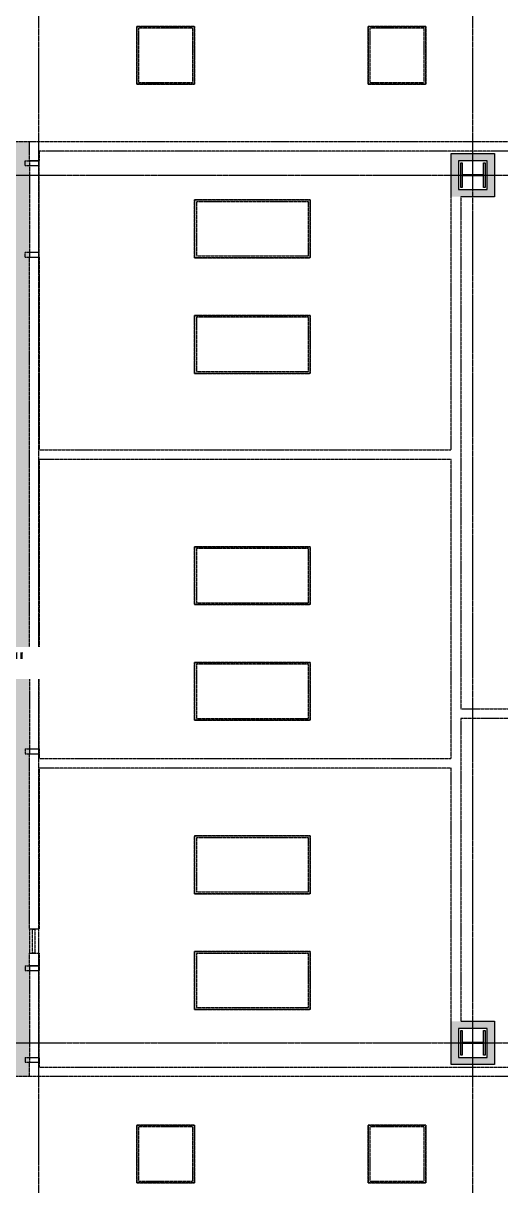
# Model space of a CAD drawing. Header units: inches. Extents: x -1263 to 2214, y -160 to 2229.
# Drawn here: x -964.2 to -766, y 1190.9 to 1673.4 of the extents above; entities that cross this region are included whole.
import ezdxf

# ---------------------------------------------------------------- set-up
doc = ezdxf.new("R2010")
doc.units = ezdxf.units.IN
doc.header["$MEASUREMENT"] = 0
doc.linetypes.add('Demolished', pattern=[0.1875, 0.125, -0.06249999999999999])
doc.linetypes.add('Grid Line 1_2_', pattern=[0.8749999999999999, 0.4999999999999999, -0.125, 0.125, -0.125])
for name, color, linetype, lineweight in [('A-CLNG', 13, 'Continuous', 13), ('A-CLNG-PATT', 13, 'Continuous', 13), ('A-DETL-GENF', 92, 'Continuous', 9), ('A-DOOR', 31, 'Demolished', 9), ('A-DOOR-FRAM', 31, 'Demolished', 20), ('A-GLAZ-CURT', 52, 'Demolished', 9), ('A-WALL', 113, 'Demolished', 9), ('A-WALL-PATT', 111, 'Continuous', 13), ('E-LITE-EQPM', 33, 'Demolished', 9), ('G-ANNO-DIMS', 111, 'Continuous', 9), ('I-WALL', 2, 'Continuous', 13), ('S-COLS', 52, 'Continuous', 13), ('S-GRID', 1, 'Continuous', 9)]:
    doc.layers.add(name, color=color, linetype=linetype, lineweight=lineweight)
doc.styles.add('Arial', font='arial.ttf', dxfattribs={"height": 8.85179640718563})

# ---------------------------------------------------------------- blocks, each defined once
blk = doc.blocks.new('HP-Bearing Pile-Column - HP10X57-4885479-6TH FLOOR RCP DEMO')
at = {"layer": 'S-COLS', "lineweight": 9}
blk.add_hatch(color=7, dxfattribs=at).paths.add_polyline_path([(-5.099999999997407, -4.43499999999912), (-5.099999999997407, -4.999999999999118), (5.100000000002693, -4.999999999999118), (5.100000000002693, -4.43499999999912), (0.2825000000027273, -4.43499999999912), (0.2825000000021304, 4.435000000000826), (5.100000000002608, 4.435000000000826), (5.100000000002608, 5.000000000000909), (-5.099999999997492, 5.000000000000909), (-5.099999999997492, 4.435000000000826), (-0.2824999999974409, 4.435000000000826), (-0.2824999999973556, -4.43499999999912), (-4.472708484367756, -4.43499999999912)], flags=0)
at = {"layer": 'S-COLS', "color": 8, "lineweight": 20}
for p, q in [((-5.100000000000005, 5.000000000000001), (5.099999999999993, 5.000000000000001)), ((-5.100000000000005, 4.435000000000001), (-5.100000000000005, 5.000000000000001)), ((5.099999999999993, 5.000000000000001), (5.099999999999993, 4.435000000000001)), ((-0.2825000000000061, 4.435000000000001), (-5.100000000000005, 4.435000000000001)), ((-0.2825000000000061, -4.434999999999997), (-0.2825000000000061, 4.435)), ((5.099999999999993, 4.435000000000001), (0.2824999999999941, 4.435000000000001)), ((0.2824999999999941, 4.435000000000001), (0.2824999999999941, -4.434999999999996)), ((-5.100000000000005, -4.999999999999996), (-5.100000000000005, -4.434999999999997)), ((-5.100000000000005, -4.434999999999997), (-0.2825000000000061, -4.434999999999997)), ((0.2824999999999941, -4.434999999999997), (5.099999999999993, -4.434999999999997)), ((5.099999999999993, -4.434999999999997), (5.099999999999993, -4.999999999999996)), ((5.099999999999993, -4.999999999999996), (-5.100000000000005, -4.999999999999996))]:
    blk.add_line(p, q, dxfattribs=at)
blk = doc.blocks.new('Single Flush - OTJ_SOLIDFLUSH_ALUM-4837941-6TH FLOOR RCP DEMO')
at = {"layer": 'A-DOOR-FRAM', "color": 250}
for p, q in [((-20.00000000000034, 3.75), (-20.00000000000034, -1.999999999999999)), ((-20.00000000000034, 3.75), (-18.00000000000034, 3.75)), ((-18.00000000000034, 3.75), (-18.00000000000034, -1.999999999999999)), ((18.00000399999976, 3.75), (18.00000399999976, -1.999999999999999)), ((18.00000399999976, 3.75), (20.00000399999975, 3.75)), ((20.00000399999975, 3.75), (20.00000399999975, -1.999999999999999)), ((-20.00000000000034, -1.999999999999999), (-18.00000000000034, -1.999999999999999)), ((18.00000399999976, -1.999999999999999), (20.00000399999975, -1.999999999999999))]:
    blk.add_line(p, q, dxfattribs=at)
blk = doc.blocks.new('Single Flush - OTJ_SOLIDFLUSH_ALUM-4837881-6TH FLOOR RCP DEMO')
at = {"layer": 'A-DOOR-FRAM', "color": 250}
for p, q in [((-20.00000000000034, -3.75), (-20.00000000000034, 1.999999999999999)), ((-20.00000000000034, 1.999999999999999), (-18.00000000000034, 1.999999999999999)), ((-18.00000000000034, -3.75), (-18.00000000000034, 1.999999999999999)), ((18.00000399999976, -3.75), (18.00000399999976, 1.999999999999999)), ((18.00000399999976, 1.999999999999999), (20.00000399999975, 1.999999999999999)), ((20.00000399999975, -3.75), (20.00000399999975, 1.999999999999999)), ((-20.00000000000034, -3.75), (-18.00000000000034, -3.75)), ((18.00000399999976, -3.75), (20.00000399999975, -3.75))]:
    blk.add_line(p, q, dxfattribs=at)
blk = doc.blocks.new('FAR22_CH - FAR22_CH-4992025-6TH FLOOR RCP DEMO')
at = {"layer": 'A-DETL-GENF', "color": 7, "linetype": 'Demolished'}
for p, q in [((-4.163336342344337e-16, -3.463895836830488e-14), (24, -3.463895836830488e-14)), ((-4.163336342344337e-16, -23.99999999999985), (-4.163336342344337e-16, -3.463895836830488e-14)), ((0.7500000000000075, -0.7500000000000372), (0.7500000000000075, -23.24999999999986)), ((23.24999999999999, -0.7500000000000372), (0.7500000000000079, -0.7500000000000372)), ((23.24999999999999, -23.24999999999986), (23.24999999999999, -0.7500000000000372)), ((24, -3.463895836830488e-14), (24, -23.99999999999985)), ((23.99999999999998, -23.99999999999985), (0, -23.99999999999985)), ((0.750000000000001, -23.24999999999987), (23.24999999999998, -23.24999999999987))]:
    blk.add_line(p, q, dxfattribs=at)
blk = doc.blocks.new('FAR22_CH - FAR24_CH-5125636-6TH FLOOR RCP DEMO')
at = {"layer": 'A-DETL-GENF', "color": 7, "linetype": 'Demolished'}
for p, q in [((-4.163336342344337e-16, -3.463895836830488e-14), (47.99999999999998, -3.463895836830488e-14)), ((-4.163336342344337e-16, -23.99999999999985), (-4.163336342344337e-16, -3.463895836830488e-14)), ((0.7500000000000075, -0.7500000000000372), (0.7500000000000075, -23.24999999999986)), ((47.24999999999994, -0.7500000000000372), (0.7500000000000052, -0.7500000000000372)), ((47.24999999999994, -23.24999999999986), (47.24999999999994, -0.7500000000000372)), ((47.99999999999998, -3.463895836830488e-14), (47.99999999999998, -23.99999999999985)), ((47.99999999999998, -23.99999999999985), (0, -23.99999999999985)), ((0.7500000000000075, -23.24999999999986), (47.24999999999994, -23.24999999999986))]:
    blk.add_line(p, q, dxfattribs=at)
blk = doc.blocks.new('System Panel - Glazed-4866112-6TH FLOOR RCP DEMO')
at = {"layer": 'A-GLAZ-CURT', "color": 250, "lineweight": 20}
for p, q in [((-5.000000000000056, 0.7499999999999999), (-5.000000000000056, 1.750000000000113)), ((-5.000000000000056, 1.750000000000113), (5.000000000000056, 1.750000000000113)), ((5.000000000000056, 0.7499999999999999), (-5.000000000000056, 0.7499999999999999)), ((5.000000000000056, 1.750000000000113), (5.000000000000056, 0.7499999999999999))]:
    blk.add_line(p, q, dxfattribs=at)

msp = doc.modelspace()

# ---------------------------------------------------------------- hatches: boundary and pattern name
at = {"layer": 'A-CLNG-PATT', "linetype": 'Demolished'}
h = msp.add_hatch(dxfattribs=at)
h.set_pattern_fill('FP_1', color=10, style=0, pattern_type=2)
h.set_pattern_definition([(0, (0, 0), (15.36, 3.84), [1.267, -10.253, 1.267, -10.253, -61.44]), (0, (0, 0), (15.36, 3.84), [-23.04, 1.267, -21.773, 1.267, -10.253, -26.88]), (0, (0, 0), (15.36, 3.84), [-57.6, 1.267, -6.412999999999999, 1.267, -17.933]), (120, (5.76, 1.92), (-11.00553755053224, 11.38215020212898), [1.267, -10.253, 1.267, -10.253, -61.43999999999999]), (120, (5.76, 1.92), (-11.00553755053224, 11.38215020212898), [-23.04, 1.267, -21.773, 1.267, -10.253, -26.88]), (120, (5.76, 1.92), (-11.00553755053224, 11.38215020212898), [-57.59999999999999, 1.267, -6.412999999999998, 1.267, -17.933]), (240, (7.68, 9.6), (-4.354462449467752, -15.22215020212898), [1.267, -10.253, 1.267, -10.253, -61.44]), (240, (7.68, 9.6), (-4.354462449467752, -15.22215020212898), [-23.04, 1.267, -21.773, 1.267, -10.253, -26.88]), (240, (7.68, 9.6), (-4.354462449467752, -15.22215020212898), [-57.6, 1.267, -6.412999999999999, 1.267, -17.933])])
h.paths.add_polyline_path([(-987.8062886664518, 1236.16123480689), (-961.6351841398448, 1236.16123480689), (-961.6351841398448, 1624.306267439231), (-1021.704799803371, 1624.306267439231), (-1021.704799803371, 1236.16123480689), (-989.0742656127537, 1236.16123480689)], flags=0)
h.paths.add_polyline_path([(-991.6699919716078, 1282.109719549456), (-992.7052681520177, 1282.2460162443), (-993.6699919716077, 1282.645617934318), (-994.4984190963538, 1283.28129242471), (-995.1340935867455, 1284.109719549456), (-995.5336952767644, 1285.074443369046), (-995.6699919716086, 1286.109719549454), (-995.5336952767644, 1287.144995729865), (-995.1340935867458, 1288.109719549456), (-994.4984190963538, 1288.938146674202), (-993.6699919716084, 1289.573821164593), (-992.7052681520183, 1289.973422854612), (-991.6699919716082, 1290.109719549456), (-990.634715791198, 1289.973422854612), (-989.5647913066923, 1289.49309785525), (-988.8415648468615, 1288.938146674202), (-988.20589035647, 1288.109719549456), (-987.8062886664518, 1287.144995729867), (-987.6699919716085, 1286.109719549461), (-987.8062886664518, 1285.074443369043), (-988.20589035647, 1284.109719549456), (-988.8415648468615, 1283.28129242471), (-989.6699919716076, 1282.645617934318), (-990.634715791198, 1282.2460162443)], flags=0)
h.paths.add_polyline_path([(-991.6699919716082, 1354.109719549456), (-992.7052681520183, 1354.2460162443), (-993.6699919716084, 1354.645617934318), (-994.4984190963545, 1355.28129242471), (-995.1340935867458, 1356.109719549456), (-995.5336952767644, 1357.074443369046), (-995.6699919716079, 1358.109719549456), (-995.5336952767644, 1359.144995729866), (-995.1340935867462, 1360.109719549456), (-994.4984190963548, 1360.938146674202), (-993.6699919716085, 1361.573821164594), (-992.7052681520187, 1361.973422854612), (-991.6699919716082, 1362.109719549456), (-990.6347157911981, 1361.973422854612), (-989.6699919716083, 1361.573821164594), (-988.8415648468618, 1360.938146674202), (-988.2058903564704, 1360.109719549456), (-987.8062886664518, 1359.144995729866), (-987.6699919716085, 1358.109719549458), (-987.8062886664518, 1357.074443369045), (-988.20589035647, 1356.109719549456), (-988.8415648468615, 1355.28129242471), (-989.6699919716079, 1354.645617934318), (-990.634715791198, 1354.2460162443)], flags=0)
h.paths.add_polyline_path([(-991.6699919716082, 1426.109719549456), (-992.7052681520187, 1426.2460162443), (-993.6699919716085, 1426.645617934318), (-994.4984190963548, 1427.28129242471), (-995.1340935867462, 1428.109719549456), (-995.5336952767648, 1429.074443369046), (-995.6699919716086, 1430.109719549457), (-995.5297387614844, 1431.154547602716), (-995.1340935867462, 1432.109719549456), (-994.4984190963548, 1432.938146674202), (-993.6699919716085, 1433.573821164594), (-992.7052681520187, 1433.973422854612), (-991.6699919716085, 1434.109719549456), (-990.6347157911985, 1433.973422854612), (-989.6699919716086, 1433.573821164594), (-988.8415648468625, 1432.938146674202), (-988.2058903564707, 1432.109719549456), (-987.806288666452, 1431.144995729866), (-987.6699919716085, 1430.109719549456), (-987.8062886664518, 1429.074443369046), (-988.2058903564704, 1428.109719549456), (-988.8415648468618, 1427.28129242471), (-989.6699919716083, 1426.645617934318), (-990.6347157911981, 1426.2460162443)], flags=0)
h.paths.add_polyline_path([(-991.6699919716085, 1498.109719549454), (-992.7052681520187, 1498.2460162443), (-993.6699919716085, 1498.645617934318), (-994.4984190963548, 1499.28129242471), (-995.1340935867462, 1500.109719549456), (-995.5336952767648, 1501.074443369046), (-995.6699919716086, 1502.109719549456), (-995.5336952767648, 1503.144995729866), (-995.1340935867462, 1504.109719549456), (-994.4984190963548, 1504.938146674202), (-993.6699919716085, 1505.573821164594), (-992.7052681520187, 1505.973422854612), (-991.6699919716085, 1506.109719549456), (-990.6347157911985, 1505.973422854612), (-989.6699919716083, 1505.573821164594), (-988.8415648468625, 1504.938146674202), (-988.2058903564707, 1504.109719549456), (-987.806288666452, 1503.144995729866), (-987.6699919716085, 1502.109719549456), (-987.806288666452, 1501.074443369046), (-988.2058903564707, 1500.109719549456), (-988.8415648468625, 1499.28129242471), (-989.6699919716083, 1498.645617934318), (-990.6347157911985, 1498.2460162443)], flags=0)
h.paths.add_polyline_path([(-991.6699919716085, 1570.109719549459), (-992.7052681520187, 1570.246016244303), (-993.6699919716085, 1570.645617934322), (-994.4984190963548, 1571.281292424713), (-995.1340935867462, 1572.109719549459), (-995.5336952767648, 1573.074443369049), (-995.6699919716086, 1574.109719549459), (-995.5336952767648, 1575.14499572987), (-995.1340935867462, 1576.109719549459), (-994.4984190963548, 1576.938146674206), (-993.6699919716085, 1577.573821164597), (-992.7052681520183, 1577.973422854615), (-991.6699919716085, 1578.109719549459), (-990.634715791199, 1577.973422854615), (-989.6699919716086, 1577.573821164597), (-988.8415648468623, 1576.938146674206), (-988.2058903564707, 1576.109719549459), (-987.806288666452, 1575.144995729869), (-987.6699919716085, 1574.109719549459), (-987.806288666452, 1573.074443369049), (-988.2058903564707, 1572.109719549459), (-988.8415648468625, 1571.281292424713), (-989.6699919716083, 1570.645617934321), (-990.6347157911985, 1570.246016244303)], flags=0)
at = {"layer": 'A-WALL-PATT', "lineweight": 9}
for points in [[(-783.5865982080098, 1601.327297170932), (-783.5865982080098, 1619.327297170932), (-786.5865982080102, 1619.327297170932), (-786.5865982080102, 1601.327297170932)], [(-777.964040812145, 1616.327297170932), (-768.58659820801, 1616.327297170932), (-768.58659820801, 1619.327297170932), (-783.5865982080098, 1619.327297170932), (-783.5865982080098, 1616.327297170932), (-782.5865982080098, 1616.327297170932)], [(-768.58659820801, 1601.327297170932), (-768.58659820801, 1616.327297170932), (-771.5865982080098, 1616.327297170932), (-771.5865982080098, 1601.327297170932)], [(-771.8081307323881, 1601.327297170932), (-771.5865982080098, 1601.327297170932), (-771.5865982080098, 1604.327297170932), (-783.5865982080098, 1604.327297170932), (-783.5865982080098, 1601.327297170932), (-782.5865982080098, 1601.327297170932)], [(-783.5865982080103, 1241.15325801212), (-783.5865982080103, 1259.15325801212), (-786.5865982080105, 1259.15325801212), (-786.5865982080105, 1241.15325801212)], [(-768.5865982080105, 1256.15325801212), (-768.5865982080105, 1259.15325801212), (-783.5865982080103, 1259.15325801212), (-783.5865982080103, 1256.15325801212), (-771.5865982080105, 1256.15325801212)], [(-768.5865982080105, 1241.15325801212), (-768.5865982080105, 1256.15325801212), (-771.5865982080105, 1256.15325801212), (-771.5865982080105, 1241.15325801212)], [(-771.5865982080105, 1241.15325801212), (-771.5865982080105, 1244.15325801212), (-783.5865982080103, 1244.15325801212), (-783.5865982080103, 1241.15325801212)]]:
    msp.add_hatch(color=7, dxfattribs=at).paths.add_polyline_path(points, flags=0)

# ---------------------------------------------------------------- linework, layer by layer
at = {"layer": 'A-CLNG', "color": 7, "linetype": 'Demolished', "lineweight": 9}
for p, q in [((-893.0742656127537, 1672.061162290562), (-917.0742656127537, 1672.061162290562)), ((-917.0742656127537, 1672.061162290562), (-917.0742656127537, 1648.061162290562)), ((-893.0742656127537, 1648.061162290562), (-893.0742656127537, 1672.061162290562)), ((-797.074265612754, 1672.061162290562), (-821.074265612754, 1672.061162290562)), ((-821.074265612754, 1672.061162290562), (-821.074265612754, 1648.061162290563)), ((-797.074265612754, 1648.061162290563), (-797.074265612754, 1672.061162290562)), ((-917.0742656127537, 1648.061162290562), (-893.0742656127537, 1648.061162290562)), ((-821.074265612754, 1648.061162290563), (-797.074265612754, 1648.061162290563)), ((-1021.70479980337, 1624.306267439229), (-961.6351841398438, 1624.306267439229)), ((-845.0742656127537, 1600.061162290566), (-893.0742656127534, 1600.061162290566)), ((-893.0742656127534, 1600.061162290566), (-893.0742656127534, 1576.061162290566)), ((-845.0742656127537, 1576.061162290566), (-845.0742656127537, 1600.061162290566)), ((-893.0742656127534, 1576.061162290566), (-845.0742656127537, 1576.061162290566)), ((-845.0742656127534, 1552.061162290566), (-893.0742656127534, 1552.061162290566)), ((-893.0742656127534, 1552.061162290566), (-893.0742656127534, 1528.061162290566)), ((-845.0742656127534, 1528.061162290566), (-845.0742656127534, 1552.061162290566)), ((-893.0742656127534, 1528.061162290566), (-845.0742656127534, 1528.061162290566)), ((-845.0742656127536, 1456.061162290566), (-893.0742656127534, 1456.061162290566)), ((-893.0742656127534, 1456.061162290566), (-893.0742656127534, 1432.061162290566)), ((-845.0742656127536, 1432.061162290566), (-845.0742656127536, 1456.061162290566)), ((-893.0742656127534, 1432.061162290566), (-845.0742656127536, 1432.061162290566)), ((-845.0742656127529, 1408.061162290566), (-893.0742656127527, 1408.061162290566)), ((-893.0742656127527, 1408.061162290566), (-893.0742656127527, 1384.061162290566)), ((-845.074265612753, 1384.061162290566), (-845.0742656127529, 1408.061162290566)), ((-893.0742656127527, 1384.061162290566), (-845.074265612753, 1384.061162290566)), ((-845.074265612753, 1336.061162290566), (-893.074265612753, 1336.061162290566)), ((-893.074265612753, 1336.061162290566), (-893.074265612753, 1312.061162290566)), ((-845.074265612753, 1312.061162290566), (-845.074265612753, 1336.061162290566)), ((-893.074265612753, 1312.061162290566), (-845.074265612753, 1312.061162290566)), ((-961.6351841398438, 1297.364280492566), (-961.6351841398438, 1287.364280492566)), ((-845.0742656127529, 1288.061162290566), (-893.0742656127527, 1288.061162290566)), ((-893.0742656127527, 1288.061162290566), (-893.0742656127527, 1264.061162290566)), ((-845.0742656127529, 1264.061162290566), (-845.0742656127529, 1288.061162290566)), ((-893.0742656127527, 1264.061162290566), (-845.0742656127529, 1264.061162290566)), ((-961.6351841398438, 1236.161234806888), (-1021.70479980337, 1236.161234806888)), ((-893.0742656127527, 1216.061162290566), (-917.0742656127527, 1216.061162290566)), ((-917.0742656127527, 1216.061162290566), (-917.0742656127527, 1192.061162290566)), ((-893.0742656127527, 1192.061162290566), (-893.0742656127527, 1216.061162290566)), ((-797.0742656127529, 1216.061162290565), (-821.0742656127529, 1216.061162290565)), ((-821.0742656127529, 1216.061162290565), (-821.0742656127529, 1192.061162290566)), ((-797.0742656127529, 1192.061162290566), (-797.0742656127529, 1216.061162290565)), ((-917.0742656127527, 1192.061162290566), (-893.0742656127527, 1192.061162290566)), ((-821.0742656127529, 1192.061162290566), (-797.0742656127529, 1192.061162290566))]:
    msp.add_line(p, q, dxfattribs=at)
at = {"layer": 'A-WALL', "color": 250, "lineweight": 20}
for p, q in [((-961.6351841398438, 1616.306267439229), (-961.6351841398438, 1624.306267439229)), ((-961.6351841398438, 1624.306267439229), (-740.1351841398434, 1624.306267439229)), ((-957.6351841398439, 1620.306267439229), (-957.6351841398439, 1616.306267439229)), ((-740.1351841398434, 1620.306267439229), (-957.6351841398439, 1620.306267439229)), ((-957.6351841398439, 1616.306267439229), (-961.6351841398438, 1616.306267439229)), ((-786.5865982080093, 1496.257923228448), (-786.5865982080091, 1601.32729717093)), ((-782.5865982080091, 1601.32729717093), (-782.5865982080097, 1388.7935770839)), ((-961.6351841398441, 1410.209579017668), (-961.6351841398438, 1576.306267439229)), ((-961.6351841398438, 1576.306267439229), (-957.6351841398439, 1576.306267439229)), ((-957.6351841398439, 1576.306267439229), (-957.635184139844, 1496.257923228449)), ((-957.635184139844, 1496.257923228449), (-786.5865982080093, 1496.257923228448)), ((-957.635184139844, 1492.257923228449), (-957.6351841398442, 1410.209579017668)), ((-786.5865982080093, 1492.257923228448), (-957.635184139844, 1492.257923228449)), ((-786.5865982080095, 1368.209579017668), (-786.5865982080093, 1492.257923228448)), ((-957.6351841398442, 1410.209579017668), (-961.6351841398441, 1410.209579017668)), ((-782.5865982080097, 1388.7935770839), (-547.5496148867625, 1388.793577083899)), ((-782.5865982080097, 1384.7935770839), (-782.5865982080098, 1259.153258012119)), ((-547.5496148867625, 1384.793577083899), (-782.5865982080097, 1384.7935770839)), ((-961.6351841398443, 1297.364280492566), (-961.6351841398443, 1370.209579017668)), ((-961.6351841398443, 1370.209579017668), (-957.6351841398443, 1370.209579017668)), ((-957.6351841398443, 1370.209579017668), (-957.6351841398443, 1368.209579017668)), ((-957.6351841398443, 1368.209579017668), (-786.5865982080096, 1368.209579017668)), ((-957.6351841398443, 1364.209579017669), (-957.6351841398443, 1297.364280492566)), ((-786.5865982080096, 1364.209579017668), (-957.6351841398443, 1364.209579017669)), ((-786.5865982080098, 1259.153258012119), (-786.5865982080096, 1364.209579017668)), ((-957.6351841398443, 1297.364280492566), (-961.6351841398443, 1297.364280492566)), ((-961.6351841398445, 1282.161234806888), (-961.6351841398443, 1287.364280492566)), ((-961.6351841398443, 1287.364280492566), (-957.6351841398443, 1287.364280492566)), ((-957.6351841398443, 1287.364280492566), (-957.6351841398446, 1282.161234806888)), ((-957.6351841398446, 1282.161234806888), (-961.6351841398445, 1282.161234806888)), ((-961.6351841398445, 1236.161234806888), (-961.6351841398445, 1242.161234806888)), ((-961.6351841398445, 1242.161234806888), (-957.6351841398446, 1242.161234806888)), ((-957.6351841398446, 1242.161234806888), (-957.6351841398446, 1240.161234806888)), ((-957.6351841398446, 1240.161234806888), (-762.5496148867627, 1240.161234806887)), ((-762.5496148867627, 1236.161234806887), (-961.6351841398445, 1236.161234806888))]:
    msp.add_line(p, q, dxfattribs=at)
at = {"layer": 'A-WALL', "color": 7}
for p, q in [((-961.6351841398438, 1616.306267439229), (-961.6351841398438, 1576.306267439229)), ((-957.6351841398439, 1576.306267439229), (-957.6351841398439, 1616.306267439229)), ((-961.6351841398441, 1410.209579017668), (-961.6351841398443, 1370.209579017668)), ((-957.6351841398443, 1370.209579017668), (-957.6351841398442, 1410.209579017668)), ((-961.6351841398445, 1282.161234806888), (-961.6351841398445, 1242.161234806888)), ((-957.6351841398446, 1242.161234806888), (-957.6351841398446, 1282.161234806888))]:
    msp.add_line(p, q, dxfattribs=at)
at = {"layer": 'I-WALL', "color": 8, "lineweight": 20}
for p, q in [((-786.5865982080091, 1601.32729717093), (-786.5865982080091, 1619.32729717093)), ((-786.5865982080091, 1619.32729717093), (-768.5865982080091, 1619.32729717093)), ((-768.5865982080091, 1619.32729717093), (-768.5865982080091, 1601.32729717093)), ((-783.5865982080091, 1616.32729717093), (-783.5865982080091, 1604.32729717093)), ((-771.5865982080091, 1616.32729717093), (-783.5865982080091, 1616.32729717093)), ((-771.5865982080091, 1604.32729717093), (-771.5865982080091, 1616.32729717093)), ((-783.5865982080091, 1604.32729717093), (-771.5865982080091, 1604.32729717093)), ((-768.5865982080091, 1601.32729717093), (-782.5865982080091, 1601.32729717093)), ((-786.5865982080096, 1241.153258012119), (-786.5865982080096, 1259.153258012119)), ((-783.5865982080096, 1256.153258012119), (-783.5865982080096, 1244.153258012119)), ((-771.5865982080096, 1256.153258012119), (-783.5865982080096, 1256.153258012119)), ((-782.5865982080098, 1259.153258012119), (-768.5865982080096, 1259.153258012119)), ((-771.5865982080096, 1244.153258012119), (-771.5865982080096, 1256.153258012119)), ((-768.5865982080096, 1259.153258012119), (-768.5865982080096, 1241.153258012119)), ((-768.5865982080096, 1241.153258012119), (-786.5865982080096, 1241.153258012119)), ((-783.5865982080096, 1244.153258012119), (-771.5865982080096, 1244.153258012119))]:
    msp.add_line(p, q, dxfattribs=at)
at = {"layer": 'S-GRID', "linetype": 'Grid Line 1_2_'}
for p, q in [((-957.722928882413, 640.477985032082), (-957.7229288824112, 2204.873234882784)), ((-777.548889723603, 640.4779850320814), (-777.5488897236004, 2204.873234882784)), ((-1262.830473601599, 1610.327297170926), (1480.439644733802, 1610.327297170918)), ((-1262.8304736016, 1250.153258012115), (1480.439644733808, 1250.153258012107))]:
    msp.add_line(p, q, dxfattribs=at)

# ---------------------------------------------------------------- block references
at = {"layer": 'A-DOOR', "color": 7}
for name, p, rotation in [('Single Flush - OTJ_SOLIDFLUSH_ALUM-4837941-6TH FLOOR RCP DEMO', (-959.6351841398438, 1596.306267439229), 89.9999999999999), ('Single Flush - OTJ_SOLIDFLUSH_ALUM-4837881-6TH FLOOR RCP DEMO', (-959.6351841398441, 1390.209579017668), 269.9999999999999), ('Single Flush - OTJ_SOLIDFLUSH_ALUM-4837881-6TH FLOOR RCP DEMO', (-959.6351841398445, 1262.161234806888), 269.9999999999999)]:
    msp.add_blockref(name, p, dxfattribs=dict(at, rotation=rotation))
at = {"layer": 'A-GLAZ-CURT', "color": 7, "rotation": 90}
msp.add_blockref('System Panel - Glazed-4866112-6TH FLOOR RCP DEMO', (-958.6351841398445, 1292.364280492566), dxfattribs=at)
at = {"layer": 'E-LITE-EQPM', "color": 7}
for name, p in [('FAR22_CH - FAR22_CH-4992025-6TH FLOOR RCP DEMO', (-917.0742656127537, 1672.061162290562)), ('FAR22_CH - FAR22_CH-4992025-6TH FLOOR RCP DEMO', (-821.0742656127537, 1672.061162290562)), ('FAR22_CH - FAR24_CH-5125636-6TH FLOOR RCP DEMO', (-893.0742656127537, 1600.061162290566)), ('FAR22_CH - FAR24_CH-5125636-6TH FLOOR RCP DEMO', (-893.0742656127534, 1552.061162290566)), ('FAR22_CH - FAR24_CH-5125636-6TH FLOOR RCP DEMO', (-893.0742656127534, 1456.061162290566)), ('FAR22_CH - FAR24_CH-5125636-6TH FLOOR RCP DEMO', (-893.074265612753, 1408.061162290566)), ('FAR22_CH - FAR24_CH-5125636-6TH FLOOR RCP DEMO', (-893.074265612753, 1336.061162290566)), ('FAR22_CH - FAR24_CH-5125636-6TH FLOOR RCP DEMO', (-893.0742656127527, 1288.061162290566)), ('FAR22_CH - FAR22_CH-4992025-6TH FLOOR RCP DEMO', (-917.0742656127527, 1216.061162290566)), ('FAR22_CH - FAR22_CH-4992025-6TH FLOOR RCP DEMO', (-821.0742656127527, 1216.061162290566))]:
    msp.add_blockref(name, p, dxfattribs=at)
at = {"layer": 'S-COLS', "lineweight": 9, "rotation": 89.99999999999991}
for p in [(-777.5488897236003, 1610.327297170892), (-777.548889723601, 1250.15325801208)]:
    msp.add_blockref('HP-Bearing Pile-Column - HP10X57-4885479-6TH FLOOR RCP DEMO', p, dxfattribs=at)

# ---------------------------------------------------------------- next in the draw order: texts
at = {"layer": 'G-ANNO-DIMS', "insert": (-995.3454911978342, 1412.305310355005), "char_height": 8.85179640718563, "width": 37.476, "attachment_point": 1, "line_spacing_factor": 0.9385317878468562, "style": 'Arial', "bg_fill": 3, "box_fill_scale": 1.25, "bg_fill_color": 0, "bg_fill_transparency": 0}
msp.add_mtext('8\' - 6"', dxfattribs=at)

doc.saveas('drawing.dxf')
